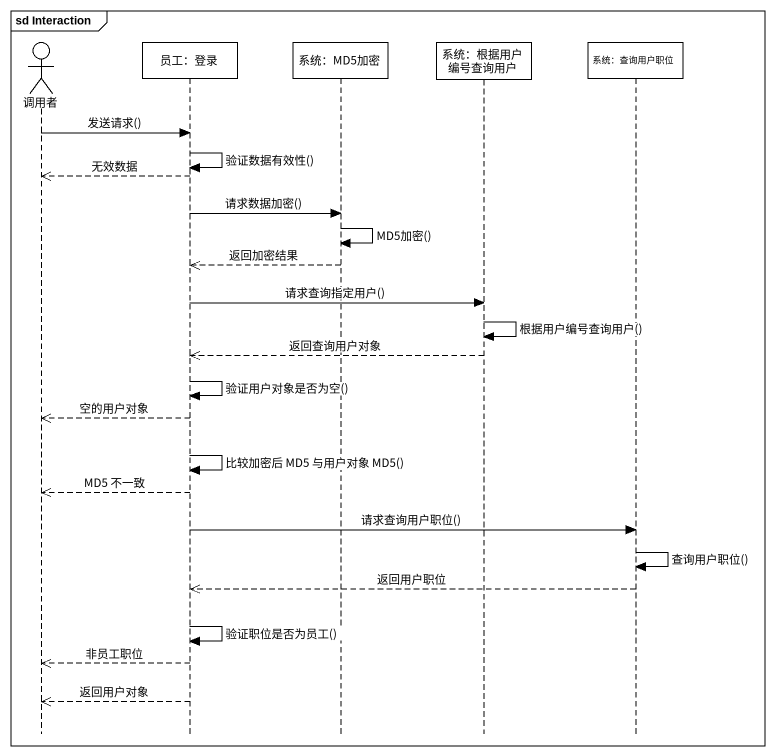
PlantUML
@startuml
mainframe sd Interaction
hide footbox
actor 调用者
participant "员工：登录" as 员工_登录
participant "系统：MD5加密" as 系统_MD5加密
participant "系统：根据用户编号查询用户" as 系统_根据用户编号查询用户
participant "系统：查询用户职位" as 系统_查询用户职位

调用者 -> 员工_登录 : 发送请求()
员工_登录 -> 员工_登录 : 验证数据有效性()
员工_登录 -->> 调用者 : 无效数据
员工_登录 -> 系统_MD5加密 : 请求数据加密()
系统_MD5加密 -> 系统_MD5加密 : MD5加密()
系统_MD5加密 -->> 员工_登录 : 返回加密结果
员工_登录 -> 系统_根据用户编号查询用户 : 请求查询指定用户()
系统_根据用户编号查询用户 -> 系统_根据用户编号查询用户 : 根据用户编号查询用户()
系统_根据用户编号查询用户 -->> 员工_登录 : 返回查询用户对象
员工_登录 -> 员工_登录 : 验证用户对象是否为空()
员工_登录 -->> 调用者 : 空的用户对象
员工_登录 -> 员工_登录 : 比较加密后 MD5 与用户对象 MD5()
员工_登录 -->> 调用者 : MD5 不一致
员工_登录 -> 系统_查询用户职位 : 请求查询用户职位()
系统_查询用户职位 -> 系统_查询用户职位 : 查询用户职位()
系统_查询用户职位 -->> 员工_登录 : 返回用户职位
员工_登录 -> 员工_登录 : 验证职位是否为员工()
员工_登录 -->> 调用者 : 非员工职位
员工_登录 -->> 调用者 : 返回用户对象
@enduml
